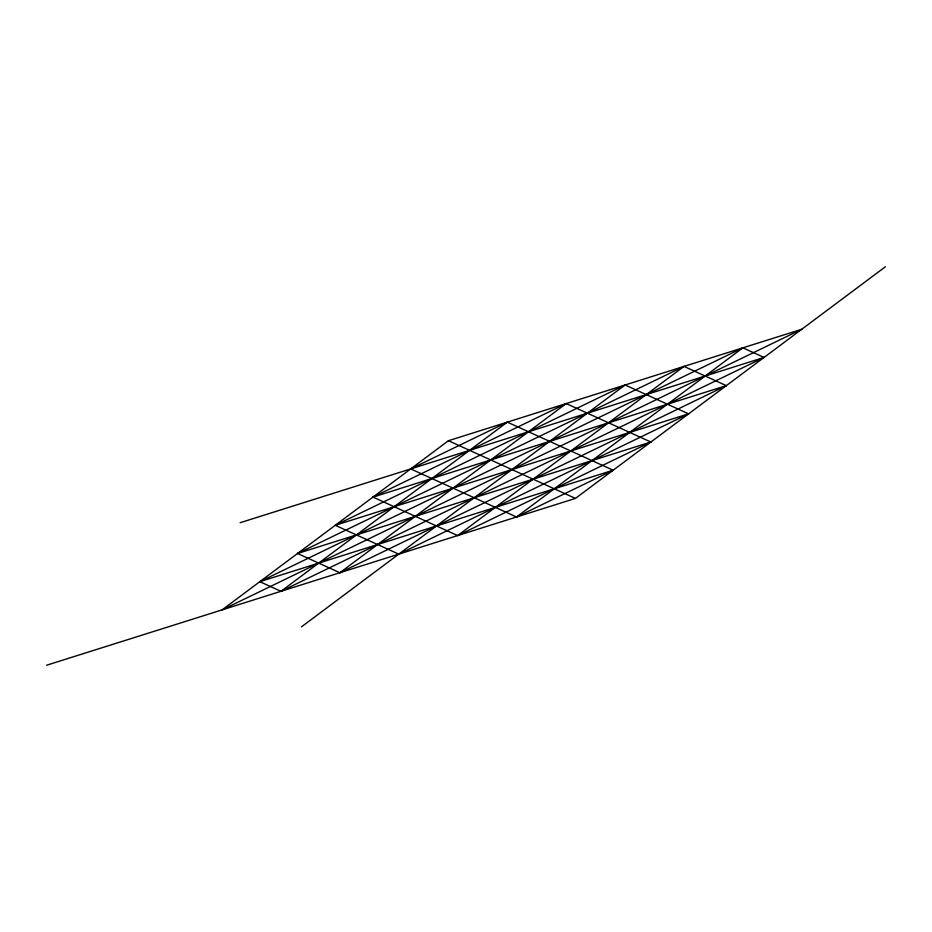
<?xml version="1.0" encoding="UTF-8"?>
<svg xmlns="http://www.w3.org/2000/svg" width="932" height="932" viewBox="0 0 932 932"><rect width="100%" height="100%" fill="white"/><g stroke="black" fill="none" stroke-linecap="round" stroke-linejoin="round"><path stroke-width="1.4" d="M448.432 440.72L222.084 609.878L801.776 329.252L448.432 440.72L575.428 498.41L885.4 266.762M280.975 591.307L764.054 357.445L742.886 347.834L259.807 581.685L280.975 591.307L507.323 422.138L613.151 470.217L516.538 516.992L410.709 468.913L507.323 422.138M339.865 572.726L726.331 385.638L683.995 366.404L297.529 553.492L339.865 572.726L566.213 403.568L650.886 442.024L457.647 535.574L372.986 497.106L566.213 403.568M301.49 626.84L625.104 384.986L688.608 413.831L398.756 554.144L335.264 525.298L625.104 384.986M457.647 535.574L683.995 366.404M516.538 516.992L742.886 347.834M240.13 522.724L764.054 357.445M372.986 497.106L726.331 385.638M335.264 525.298L688.608 413.831M297.529 553.492L650.886 442.024M259.807 581.685L613.151 470.217M46.6 665.238L575.428 498.41"/></g></svg>
